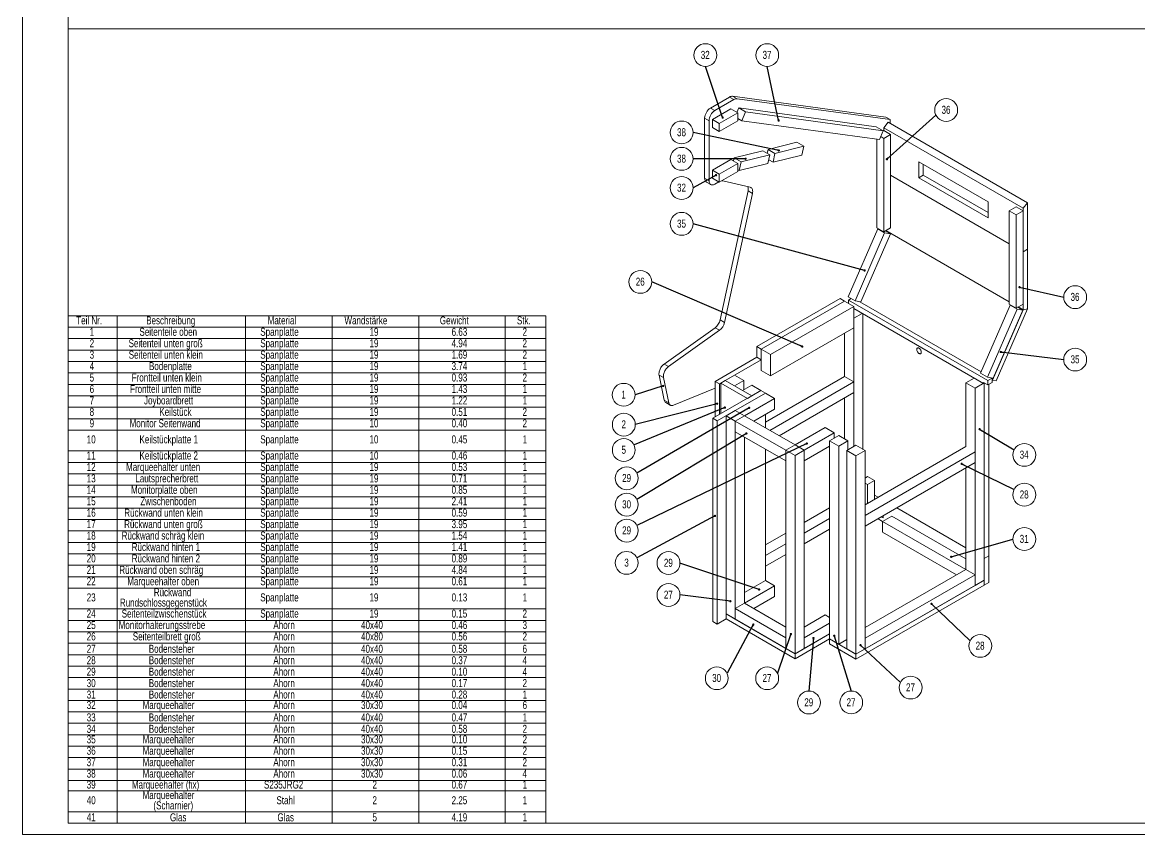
# Model space of a CAD drawing. Header units: millimetres. Extents: x 0 to 8323, y 0 to 5887.
# Drawn here: x 0 to 3419, y 0 to 2487 of the extents above; entities that cross this region are included whole.
import ezdxf

# ---------------------------------------------------------------- set-up
doc = ezdxf.new("R2010")
doc.units = ezdxf.units.MM
doc.header["$LTSCALE"] = 7
doc.layers.add('MC_BEM', color=92, linetype='Continuous', lineweight=15)
doc.layers.add('RAHMEN', color=7, linetype='Continuous')
doc.layers.add('SLD-0', color=7, linetype='Continuous')
doc.styles.add('SLDTEXTSTYLE1', font='TXT', dxfattribs={"width": 0.75})
doc.dimstyles.new('SLDDIMSTYLE0', dxfattribs={"dimtxt": 0, "dimasz": 7.112, "dimexe": 0, "dimexo": 0.0625, "dimgap": 0, "dimtad": 0, "dimtih": 1, "dimtoh": 1, "dimdec": 0, "dimrnd": 1e-09, "dimzin": 0, "dimdsep": 46, "dimtxsty": 'Standard', "dimblk1": 'DOT', "dimblk2": 'DOT', "dimsah": 1, "dimcen": 0.09, "dimadec": 0, "dimazin": 0, "dimtfac": 7.112, "dimtdec": 0, "dimtofl": 0, "dimtmove": 0, "dimatfit": 3, "dimldrblk": 'DOT', "dimfxl": 0, "dimfrac": 2, "dimtolj": 1, "dimtzin": 0, "dimarcsym": 0})

# ---------------------------------------------------------------- blocks, each defined once
blk = doc.blocks.new('SW_TABLEANNOTATION_0')
at = {"layer": 'MC_BEM', "color": 0}
for p, q in [((0, 0), (0, -1553.4)), ((1462, 0), (0, 0)), ((150.1, 0), (150.1, -35)), ((543.3, 0), (543.3, -35)), ((808.1, 0), (808.1, -35)), ((1073, 0), (1073, -35)), ((1337.8, 0), (1337.8, -35)), ((1462, -1553.4), (1462, 0)), ((0, -35), (1462, -35)), ((150.1, -35), (150.1, -1553.4)), ((543.3, -35), (543.3, -1553.4)), ((808.1, -35), (808.1, -1553.4)), ((1073, -35), (1073, -1553.4)), ((1337.8, -35), (1337.8, -1553.4)), ((0, -70), (1462, -70)), ((0, -105), (1462, -105)), ((0, -140), (1462, -140)), ((0, -175), (1462, -175)), ((0, -210), (1462, -210)), ((0, -245), (1462, -245)), ((0, -280), (1462, -280)), ((0, -315), (1462, -315)), ((0, -350), (1462, -350)), ((0, -413.8), (1462, -413.8)), ((0, -448.8), (1462, -448.8)), ((0, -483.8), (1462, -483.8)), ((0, -518.8), (1462, -518.8)), ((0, -553.8), (1462, -553.8)), ((0, -588.8), (1462, -588.8)), ((0, -623.8), (1462, -623.8)), ((0, -658.8), (1462, -658.8)), ((0, -693.8), (1462, -693.8)), ((0, -728.8), (1462, -728.8)), ((0, -763.8), (1462, -763.8)), ((0, -798.8), (1462, -798.8)), ((0, -833.8), (1462, -833.8)), ((0, -897.6), (1462, -897.6)), ((0, -932.6), (1462, -932.6)), ((0, -967.6), (1462, -967.6)), ((0, -1002.6), (1462, -1002.6)), ((0, -1037.6), (1462, -1037.6)), ((0, -1072.6), (1462, -1072.6)), ((0, -1107.6), (1462, -1107.6)), ((0, -1142.6), (1462, -1142.6)), ((0, -1177.6), (1462, -1177.6)), ((0, -1212.6), (1462, -1212.6)), ((0, -1247.6), (1462, -1247.6)), ((0, -1282.6), (1462, -1282.6)), ((0, -1317.6), (1462, -1317.6)), ((0, -1352.6), (1462, -1352.6)), ((0, -1387.6), (1462, -1387.6)), ((0, -1422.6), (1462, -1422.6)), ((0, -1454.7), (1462, -1454.7)), ((0, -1518.4), (1462, -1518.4)), ((0, -1553.4), (1462, -1553.4))]:
    blk.add_line(p, q, dxfattribs=at)
at = {"layer": 'MC_BEM', "color": 0, "char_height": 24.5, "attachment_point": 1, "style": 'SLDTEXTSTYLE1'}
for s, insert in [('Teil Nr.', (24.9, -1.8)), ('Beschreibung', (239, -1.8)), ('Material', (610.8, -1.8)), ('Wandstärke', (845.8, -1.8)), ('Gewicht', (1137.6, -1.8)), ('Stk.', (1373.5, -1.8)), ('1', (66, -36.8)), ('Seitenteile oben', (218.4, -36.8)), ('Spanplatte', (588.1, -36.8)), ('19', (922.4, -36.8)), ('6.63', (1173.7, -36.8)), ('2', (1390.8, -36.8)), ('2', (66, -71.8)), ('Seitenteil unten groß', (185.2, -71.8)), ('Spanplatte', (588.1, -71.8)), ('19', (922.4, -71.8)), ('4.94', (1173.7, -71.8)), ('2', (1390.8, -71.8)), ('3', (66, -106.8)), ('Seitenteil unten klein', (185.6, -106.8)), ('Spanplatte', (588.1, -106.8)), ('19', (922.4, -106.8)), ('1.69', (1173.7, -106.8)), ('2', (1390.8, -106.8)), ('4', (66, -141.8)), ('Bodenplatte', (247.6, -141.8)), ('Spanplatte', (588.1, -141.8)), ('19', (922.4, -141.8)), ('3.74', (1173.7, -141.8)), ('1', (1390.8, -141.8)), ('5', (66, -176.8)), ('Frontteil unten klein', (194.7, -176.8)), ('Spanplatte', (588.1, -176.8)), ('19', (922.4, -176.8)), ('0.93', (1173.7, -176.8)), ('2', (1390.8, -176.8)), ('6', (66, -211.8)), ('Frontteil unten mitte', (189.7, -211.8)), ('Spanplatte', (588.1, -211.8)), ('19', (922.4, -211.8)), ('1.43', (1173.7, -211.8)), ('1', (1390.8, -211.8)), ('7', (66, -246.8)), ('Joyboardbrett', (232.5, -246.8)), ('Spanplatte', (588.1, -246.8)), ('19', (922.4, -246.8)), ('1.22', (1173.7, -246.8)), ('1', (1390.8, -246.8)), ('8', (66, -281.8)), ('Keilstück', (279.4, -281.8)), ('Spanplatte', (588.1, -281.8)), ('19', (922.4, -281.8)), ('0.51', (1173.7, -281.8)), ('2', (1390.8, -281.8)), ('9', (66, -316.8)), ('Monitor Seitenwand', (188.1, -316.8)), ('Spanplatte', (588.1, -316.8)), ('10', (922.4, -316.8)), ('0.40', (1173.7, -316.8)), ('2', (1390.8, -316.8)), ('10', (57, -366.1)), ('Keilstückplatte 1', (218.5, -366.1)), ('Spanplatte', (588.1, -366.1)), ('10', (922.4, -366.1)), ('0.45', (1173.7, -366.1)), ('1', (1390.8, -366.1)), ('11', (57, -415.5)), ('Keilstückplatte 2', (218.5, -415.5)), ('Spanplatte', (588.1, -415.5)), ('10', (922.4, -415.5)), ('0.46', (1173.7, -415.5)), ('1', (1390.8, -415.5)), ('12', (57, -450.5)), ('Marqueehalter unten', (177.4, -450.5)), ('Spanplatte', (588.1, -450.5)), ('19', (922.4, -450.5)), ('0.53', (1173.7, -450.5)), ('1', (1390.8, -450.5)), ('13', (57, -485.5)), ('Lautsprecherbrett', (205.8, -485.5)), ('Spanplatte', (588.1, -485.5)), ('19', (922.4, -485.5)), ('0.71', (1173.7, -485.5)), ('1', (1390.8, -485.5)), ('14', (57, -520.5)), ('Monitorplatte oben', (192.5, -520.5)), ('Spanplatte', (588.1, -520.5)), ('19', (922.4, -520.5)), ('0.85', (1173.7, -520.5)), ('1', (1390.8, -520.5)), ('15', (57, -555.5)), ('Zwischenboden', (221, -555.5)), ('Spanplatte', (588.1, -555.5)), ('19', (922.4, -555.5)), ('2.41', (1173.7, -555.5)), ('1', (1390.8, -555.5)), ('16', (57, -590.5)), ('Rückwand unten klein', (171.9, -590.5)), ('Spanplatte', (588.1, -590.5)), ('19', (922.4, -590.5)), ('0.59', (1173.7, -590.5)), ('1', (1390.8, -590.5)), ('17', (57, -625.5)), ('Rückwand unten groß', (171.5, -625.5)), ('Spanplatte', (588.1, -625.5)), ('19', (922.4, -625.5)), ('3.95', (1173.7, -625.5)), ('1', (1390.8, -625.5)), ('18', (57, -660.5)), ('Rückwand schräg klein', (163.9, -660.5)), ('Spanplatte', (588.1, -660.5)), ('19', (922.4, -660.5)), ('1.54', (1173.7, -660.5)), ('1', (1390.8, -660.5)), ('19', (57, -695.5)), ('Rückwand hinten 1', (194.8, -695.5)), ('Spanplatte', (588.1, -695.5)), ('19', (922.4, -695.5)), ('1.41', (1173.7, -695.5)), ('1', (1390.8, -695.5)), ('20', (57, -730.5)), ('Rückwand hinten 2', (194.8, -730.5)), ('Spanplatte', (588.1, -730.5)), ('19', (922.4, -730.5)), ('0.89', (1173.7, -730.5)), ('1', (1390.8, -730.5)), ('21', (57, -765.5)), ('Rückwand oben schräg', (156.8, -765.5)), ('Spanplatte', (588.1, -765.5)), ('19', (922.4, -765.5)), ('4.84', (1173.7, -765.5)), ('1', (1390.8, -765.5)), ('22', (57, -800.5)), ('Marqueehalter oben', (180.9, -800.5)), ('Spanplatte', (588.1, -800.5)), ('19', (922.4, -800.5)), ('0.61', (1173.7, -800.5)), ('1', (1390.8, -800.5)), ('23', (57, -849.9)), ('Rückwand', (262.2, -834.1)), ('Spanplatte', (588.1, -849.9)), ('19', (922.4, -849.9)), ('0.13', (1173.7, -849.9)), ('1', (1390.8, -849.9)), ('Rundschlossgegenstück', (158.5, -865.8)), ('24', (57, -899.3)), ('Seitenteilzwischenstück', (164.1, -899.3)), ('Spanplatte', (588.1, -899.3)), ('19', (922.4, -899.3)), ('0.15', (1173.7, -899.3)), ('2', (1390.8, -899.3)), ('25', (57, -934.3)), ('Monitorhalterungsstrebe', (154.8, -934.3)), ('Ahorn', (628.1, -934.3)), ('40x40', (896.5, -934.3)), ('0.46', (1173.7, -934.3)), ('3', (1390.8, -934.3)), ('26', (57, -969.3)), ('Seitenteilbrett groß', (198, -969.3)), ('Ahorn', (628.1, -969.3)), ('40x80', (896.5, -969.3)), ('0.56', (1173.7, -969.3)), ('2', (1390.8, -969.3)), ('27', (57, -1007.2)), ('Bodensteher', (246.9, -1007.2)), ('Ahorn', (628.1, -1007.2)), ('40x40', (896.5, -1007.2)), ('0.58', (1173.7, -1007.2)), ('6', (1390.8, -1007.2)), ('28', (57, -1042.2)), ('Bodensteher', (246.9, -1042.2)), ('Ahorn', (628.1, -1042.2)), ('40x40', (896.5, -1042.2)), ('0.37', (1173.7, -1042.2)), ('4', (1390.8, -1042.2)), ('29', (57, -1077.2)), ('Bodensteher', (246.9, -1077.2)), ('Ahorn', (628.1, -1077.2)), ('40x40', (896.5, -1077.2)), ('0.10', (1173.7, -1077.2)), ('4', (1390.8, -1077.2)), ('30', (57, -1112.2)), ('Bodensteher', (246.9, -1112.2)), ('Ahorn', (628.1, -1112.2)), ('40x40', (896.5, -1112.2)), ('0.17', (1173.7, -1112.2)), ('2', (1390.8, -1112.2)), ('31', (57, -1147.2)), ('Bodensteher', (246.9, -1147.2)), ('Ahorn', (628.1, -1147.2)), ('40x40', (896.5, -1147.2)), ('0.28', (1173.7, -1147.2)), ('1', (1390.8, -1147.2)), ('32', (57, -1179.3)), ('Marqueehalter', (227.9, -1179.3)), ('Ahorn', (628.1, -1179.3)), ('30x30', (896.5, -1179.3)), ('0.04', (1173.7, -1179.3)), ('6', (1390.8, -1179.3)), ('33', (57, -1217.2)), ('Bodensteher', (246.9, -1217.2)), ('Ahorn', (628.1, -1217.2)), ('40x40', (896.5, -1217.2)), ('0.47', (1173.7, -1217.2)), ('1', (1390.8, -1217.2)), ('34', (57, -1252.2)), ('Bodensteher', (246.9, -1252.2)), ('Ahorn', (628.1, -1252.2)), ('40x40', (896.5, -1252.2)), ('0.58', (1173.7, -1252.2)), ('2', (1390.8, -1252.2)), ('35', (57, -1284.3)), ('Marqueehalter', (227.9, -1284.3)), ('Ahorn', (628.1, -1284.3)), ('30x30', (896.5, -1284.3)), ('0.10', (1173.7, -1284.3)), ('2', (1390.8, -1284.3)), ('36', (57, -1319.3)), ('Marqueehalter', (227.9, -1319.3)), ('Ahorn', (628.1, -1319.3)), ('30x30', (896.5, -1319.3)), ('0.15', (1173.7, -1319.3)), ('2', (1390.8, -1319.3)), ('37', (57, -1354.3)), ('Marqueehalter', (227.9, -1354.3)), ('Ahorn', (628.1, -1354.3)), ('30x30', (896.5, -1354.3)), ('0.31', (1173.7, -1354.3)), ('2', (1390.8, -1354.3)), ('38', (57, -1389.3)), ('Marqueehalter', (227.9, -1389.3)), ('Ahorn', (628.1, -1389.3)), ('30x30', (896.5, -1389.3)), ('0.06', (1173.7, -1389.3)), ('4', (1390.8, -1389.3)), ('39', (57, -1422.9)), ('Marqueehalter (fix)', (195.1, -1422.9)), ('S235JRG2', (599.4, -1422.9)), ('2', (931.5, -1422.9)), ('0.67', (1173.7, -1422.9)), ('1', (1390.8, -1422.9)), ('Marqueehalter', (227.9, -1455)), ('Stahl', (637.7, -1470.8)), ('40', (57, -1470.8)), ('(Scharnier)', (261.2, -1486.6)), ('2', (931.5, -1470.8)), ('2.25', (1173.7, -1470.8)), ('1', (1390.8, -1470.8)), ('41', (57, -1523)), ('Glas', (311.7, -1523)), ('Glas', (640.7, -1523)), ('5', (931.5, -1523)), ('4.19', (1173.7, -1523)), ('1', (1390.8, -1523))]:
    blk.add_mtext(s, dxfattribs=dict(at, insert=insert))
blk = doc.blocks.new('SW_NOTE_1')
at = {"layer": 'MC_BEM', "color": 0}
blk.add_circle((-35, 0), 35, dxfattribs=at)
at = {"layer": 'MC_BEM', "color": 0, "insert": (-35.5, 13), "char_height": 24.5, "attachment_point": 2, "style": 'SLDTEXTSTYLE1'}
blk.add_mtext('26', dxfattribs=at)
blk = doc.blocks.new('_DOT')
at = {"color": 0, "linetype": 'ByBlock', "lineweight": -2}
blk.add_line((-0.5, 0), (-1, 0), dxfattribs=at)
at = {"color": 0, "linetype": 'ByBlock', "const_width": 0.5}
blk.add_lwpolyline([(-0.25, 0, 1), (0.25, 0, 1)], format="xyb", close=True, dxfattribs=at)
blk = doc.blocks.new('SW_NOTE_2')
at = {"layer": 'MC_BEM', "color": 0}
blk.add_circle((-35, 0), 35, dxfattribs=at)
at = {"layer": 'MC_BEM', "color": 0, "insert": (-35.3, 13), "char_height": 24.5, "attachment_point": 2, "style": 'SLDTEXTSTYLE1'}
blk.add_mtext('1', dxfattribs=at)
blk = doc.blocks.new('SW_NOTE_3')
at = {"layer": 'MC_BEM', "color": 0}
blk.add_circle((-35, 0), 35, dxfattribs=at)
at = {"layer": 'MC_BEM', "color": 0, "insert": (-35.3, 13), "char_height": 24.5, "attachment_point": 2, "style": 'SLDTEXTSTYLE1'}
blk.add_mtext('2', dxfattribs=at)
blk = doc.blocks.new('SW_NOTE_4')
at = {"layer": 'MC_BEM', "color": 0}
blk.add_circle((-31.3, -15.7), 35, dxfattribs=at)
at = {"layer": 'MC_BEM', "color": 0, "insert": (-31.5, -2.7), "char_height": 24.5, "attachment_point": 2, "style": 'SLDTEXTSTYLE1'}
blk.add_mtext('5', dxfattribs=at)
blk = doc.blocks.new('SW_NOTE_5')
at = {"layer": 'MC_BEM', "color": 0}
blk.add_circle((-31.3, -15.7), 35, dxfattribs=at)
at = {"layer": 'MC_BEM', "color": 0, "insert": (-31.5, -2.7), "char_height": 24.5, "attachment_point": 2, "style": 'SLDTEXTSTYLE1'}
blk.add_mtext('3', dxfattribs=at)
blk = doc.blocks.new('SW_NOTE_6')
at = {"layer": 'MC_BEM', "color": 0}
blk.add_circle((35, 0), 35, dxfattribs=at)
at = {"layer": 'MC_BEM', "color": 0, "insert": (34.5, 13), "char_height": 24.5, "attachment_point": 2, "style": 'SLDTEXTSTYLE1'}
blk.add_mtext('31', dxfattribs=at)
blk = doc.blocks.new('SW_NOTE_7')
at = {"layer": 'MC_BEM', "color": 0}
blk.add_circle((31.3, -15.7), 35, dxfattribs=at)
at = {"layer": 'MC_BEM', "color": 0, "insert": (30.8, -2.7), "char_height": 24.5, "attachment_point": 2, "style": 'SLDTEXTSTYLE1'}
blk.add_mtext('28', dxfattribs=at)
blk = doc.blocks.new('SW_NOTE_8')
at = {"layer": 'MC_BEM', "color": 0}
blk.add_circle((31.3, -15.7), 35, dxfattribs=at)
at = {"layer": 'MC_BEM', "color": 0, "insert": (30.8, -2.7), "char_height": 24.5, "attachment_point": 2, "style": 'SLDTEXTSTYLE1'}
blk.add_mtext('34', dxfattribs=at)
blk = doc.blocks.new('SW_NOTE_9')
at = {"layer": 'MC_BEM', "color": 0}
blk.add_circle((-31.3, -15.7), 35, dxfattribs=at)
at = {"layer": 'MC_BEM', "color": 0, "insert": (-31.8, -2.7), "char_height": 24.5, "attachment_point": 2, "style": 'SLDTEXTSTYLE1'}
blk.add_mtext('30', dxfattribs=at)
blk = doc.blocks.new('SW_NOTE_10')
at = {"layer": 'MC_BEM', "color": 0}
blk.add_circle((-35, 0), 35, dxfattribs=at)
at = {"layer": 'MC_BEM', "color": 0, "insert": (-35.5, 13), "char_height": 24.5, "attachment_point": 2, "style": 'SLDTEXTSTYLE1'}
blk.add_mtext('27', dxfattribs=at)
blk = doc.blocks.new('SW_NOTE_11')
at = {"layer": 'MC_BEM', "color": 0}
blk.add_circle((-31.3, -15.7), 35, dxfattribs=at)
at = {"layer": 'MC_BEM', "color": 0, "insert": (-31.8, -2.7), "char_height": 24.5, "attachment_point": 2, "style": 'SLDTEXTSTYLE1'}
blk.add_mtext('27', dxfattribs=at)
blk = doc.blocks.new('SW_NOTE_12')
at = {"layer": 'MC_BEM', "color": 0}
blk.add_circle((0, -35), 35, dxfattribs=at)
at = {"layer": 'MC_BEM', "color": 0, "insert": (-0.5, -22.1), "char_height": 24.5, "attachment_point": 2, "style": 'SLDTEXTSTYLE1'}
blk.add_mtext('27', dxfattribs=at)
blk = doc.blocks.new('SW_NOTE_13')
at = {"layer": 'MC_BEM', "color": 0}
blk.add_circle((31.3, -15.7), 35, dxfattribs=at)
at = {"layer": 'MC_BEM', "color": 0, "insert": (30.8, -2.7), "char_height": 24.5, "attachment_point": 2, "style": 'SLDTEXTSTYLE1'}
blk.add_mtext('27', dxfattribs=at)
blk = doc.blocks.new('SW_NOTE_14')
at = {"layer": 'MC_BEM', "color": 0}
blk.add_circle((0, -35), 35, dxfattribs=at)
at = {"layer": 'MC_BEM', "color": 0, "insert": (-0.5, -22.1), "char_height": 24.5, "attachment_point": 2, "style": 'SLDTEXTSTYLE1'}
blk.add_mtext('29', dxfattribs=at)
blk = doc.blocks.new('SW_NOTE_15')
at = {"layer": 'MC_BEM', "color": 0}
blk.add_circle((-35, 0), 35, dxfattribs=at)
at = {"layer": 'MC_BEM', "color": 0, "insert": (-35.5, 13), "char_height": 24.5, "attachment_point": 2, "style": 'SLDTEXTSTYLE1'}
blk.add_mtext('29', dxfattribs=at)
blk = doc.blocks.new('SW_NOTE_16')
at = {"layer": 'MC_BEM', "color": 0}
blk.add_circle((-31.3, -15.7), 35, dxfattribs=at)
at = {"layer": 'MC_BEM', "color": 0, "insert": (-31.8, -2.7), "char_height": 24.5, "attachment_point": 2, "style": 'SLDTEXTSTYLE1'}
blk.add_mtext('29', dxfattribs=at)
blk = doc.blocks.new('SW_NOTE_17')
at = {"layer": 'MC_BEM', "color": 0}
blk.add_circle((-31.3, -15.7), 35, dxfattribs=at)
at = {"layer": 'MC_BEM', "color": 0, "insert": (-31.8, -2.7), "char_height": 24.5, "attachment_point": 2, "style": 'SLDTEXTSTYLE1'}
blk.add_mtext('30', dxfattribs=at)
blk = doc.blocks.new('SW_NOTE_18')
at = {"layer": 'MC_BEM', "color": 0}
blk.add_circle((-31.3, -15.7), 35, dxfattribs=at)
at = {"layer": 'MC_BEM', "color": 0, "insert": (-31.8, -2.7), "char_height": 24.5, "attachment_point": 2, "style": 'SLDTEXTSTYLE1'}
blk.add_mtext('29', dxfattribs=at)
blk = doc.blocks.new('SW_NOTE_19')
at = {"layer": 'MC_BEM', "color": 0}
blk.add_circle((31.3, -15.7), 35, dxfattribs=at)
at = {"layer": 'MC_BEM', "color": 0, "insert": (30.8, -2.7), "char_height": 24.5, "attachment_point": 2, "style": 'SLDTEXTSTYLE1'}
blk.add_mtext('28', dxfattribs=at)
blk = doc.blocks.new('SW_NOTE_20')
at = {"layer": 'MC_BEM', "color": 0}
blk.add_circle((35, 0), 35, dxfattribs=at)
at = {"layer": 'MC_BEM', "color": 0, "insert": (34.5, 13), "char_height": 24.5, "attachment_point": 2, "style": 'SLDTEXTSTYLE1'}
blk.add_mtext('35', dxfattribs=at)
blk = doc.blocks.new('SW_NOTE_21')
at = {"layer": 'MC_BEM', "color": 0}
blk.add_circle((35, 0), 35, dxfattribs=at)
at = {"layer": 'MC_BEM', "color": 0, "insert": (34.5, 13), "char_height": 24.5, "attachment_point": 2, "style": 'SLDTEXTSTYLE1'}
blk.add_mtext('36', dxfattribs=at)
blk = doc.blocks.new('SW_NOTE_22')
at = {"layer": 'MC_BEM', "color": 0}
blk.add_circle((0, 35), 35, dxfattribs=at)
at = {"layer": 'MC_BEM', "color": 0, "insert": (-0.5, 48), "char_height": 24.5, "attachment_point": 2, "style": 'SLDTEXTSTYLE1'}
blk.add_mtext('37', dxfattribs=at)
blk = doc.blocks.new('SW_NOTE_23')
at = {"layer": 'MC_BEM', "color": 0}
blk.add_circle((0, 35), 35, dxfattribs=at)
at = {"layer": 'MC_BEM', "color": 0, "insert": (-0.5, 48), "char_height": 24.5, "attachment_point": 2, "style": 'SLDTEXTSTYLE1'}
blk.add_mtext('32', dxfattribs=at)
blk = doc.blocks.new('SW_NOTE_24')
at = {"layer": 'MC_BEM', "color": 0}
blk.add_circle((-35, 0), 35, dxfattribs=at)
at = {"layer": 'MC_BEM', "color": 0, "insert": (-35.5, 13), "char_height": 24.5, "attachment_point": 2, "style": 'SLDTEXTSTYLE1'}
blk.add_mtext('38', dxfattribs=at)
blk = doc.blocks.new('SW_NOTE_25')
at = {"layer": 'MC_BEM', "color": 0}
blk.add_circle((-35, 0), 35, dxfattribs=at)
at = {"layer": 'MC_BEM', "color": 0, "insert": (-35.5, 13), "char_height": 24.5, "attachment_point": 2, "style": 'SLDTEXTSTYLE1'}
blk.add_mtext('38', dxfattribs=at)
blk = doc.blocks.new('SW_NOTE_26')
at = {"layer": 'MC_BEM', "color": 0}
blk.add_circle((-35, 0), 35, dxfattribs=at)
at = {"layer": 'MC_BEM', "color": 0, "insert": (-35.5, 13), "char_height": 24.5, "attachment_point": 2, "style": 'SLDTEXTSTYLE1'}
blk.add_mtext('32', dxfattribs=at)
blk = doc.blocks.new('SW_NOTE_27')
at = {"layer": 'MC_BEM', "color": 0}
blk.add_circle((31.3, 15.7), 35, dxfattribs=at)
at = {"layer": 'MC_BEM', "color": 0, "insert": (30.8, 28.7), "char_height": 24.5, "attachment_point": 2, "style": 'SLDTEXTSTYLE1'}
blk.add_mtext('36', dxfattribs=at)
blk = doc.blocks.new('SW_NOTE_28')
at = {"layer": 'MC_BEM', "color": 0}
blk.add_circle((-35, 0), 35, dxfattribs=at)
at = {"layer": 'MC_BEM', "color": 0, "insert": (-35.5, 13), "char_height": 24.5, "attachment_point": 2, "style": 'SLDTEXTSTYLE1'}
blk.add_mtext('35', dxfattribs=at)

msp = doc.modelspace()

# ---------------------------------------------------------------- linework, layer by layer
at = {"color": 7, "linetype": 'Continuous', "lineweight": 15}
for p, q in [((2105.995, 2224.474), (2164.207, 2258.079)), ((2164.207, 2258.079), (2177.642, 2250.323)), ((2173.645, 2260.433), (2187.08, 2252.677)), ((2173.645, 2260.433), (2642.785, 2196.692)), ((2105.995, 2224.474), (2119.431, 2216.718)), ((2119.431, 2216.718), (2177.642, 2250.323)), ((2192.229, 2224.602), (2186.685, 2211.035)), ((2187.08, 2252.677), (2656.22, 2188.936)), ((2213.442, 2212.356), (2192.229, 2224.602)), ((2192.229, 2224.602), (2613.366, 2167.383)), ((2088.035, 2193.366), (2101.47, 2185.61)), ((2088.035, 2009.44), (2088.035, 2193.366)), ((2111.741, 2188.987), (2168.309, 2221.643)), ((2132.954, 2176.741), (2111.741, 2188.987)), ((2111.741, 2188.987), (2111.741, 2164.491)), ((2132.954, 2176.741), (2189.522, 2209.397)), ((2189.522, 2209.397), (2168.309, 2221.643)), ((2189.522, 2184.901), (2189.522, 2209.397)), ((2189.522, 2192.453), (2202.296, 2185.079)), ((2202.296, 2185.079), (2213.442, 2212.356)), ((2213.442, 2212.356), (2634.579, 2155.137)), ((2642.785, 2196.692), (2656.22, 2188.936)), ((2656.22, 2188.936), (2656.22, 2176.822)), ((2101.47, 2001.684), (2101.47, 2185.61)), ((2111.741, 2164.491), (2132.954, 2152.245)), ((2132.954, 2152.245), (2189.522, 2184.901)), ((2132.954, 2152.245), (2132.954, 2176.741)), ((2202.296, 2185.079), (2623.432, 2127.86)), ((2634.579, 2155.137), (2613.366, 2167.383)), ((2623.432, 2127.86), (2634.579, 2155.137)), ((2634.449, 2155.212), (2636.05, 2156.136)), ((2636.05, 2164.301), (2649.485, 2180.71)), ((3062.612, 1918.052), (2636.05, 2164.301)), ((2636.05, 2164.301), (2636.05, 2156.136)), ((2636.05, 2156.136), (2657.263, 2143.89)), ((3076.047, 1934.461), (2649.485, 2180.71)), ((2614.837, 1858.1), (2614.837, 2129.028)), ((2636.05, 2131.644), (2627.092, 2136.815)), ((2657.263, 2143.89), (2636.05, 2131.644)), ((2636.05, 1845.854), (2636.05, 2131.644)), ((2657.263, 1858.1), (2657.263, 2143.89)), ((2178.1, 2072.027), (2266.487, 2093.89)), ((2287.7, 2081.644), (2266.487, 2093.89)), ((2282.071, 2097.745), (2279.598, 2086.321)), ((2282.071, 2097.745), (2370.458, 2119.608)), ((2303.284, 2085.498), (2282.071, 2097.745)), ((2303.284, 2085.498), (2391.671, 2107.361)), ((2391.671, 2107.361), (2370.458, 2119.608)), ((2385.843, 2080.443), (2391.671, 2107.361)), ((2111.741, 2034.661), (2168.309, 2067.317)), ((2132.954, 2022.415), (2189.522, 2055.071)), ((2189.522, 2055.071), (2168.309, 2067.317)), ((2178.1, 2072.027), (2176.106, 2062.816)), ((2199.313, 2059.781), (2178.1, 2072.027)), ((2189.522, 2030.575), (2189.522, 2055.071)), ((2193.485, 2032.863), (2199.313, 2059.781)), ((2193.485, 2032.863), (2281.872, 2054.726)), ((2199.313, 2059.781), (2287.7, 2081.644)), ((2281.872, 2054.726), (2287.7, 2081.644)), ((2284.346, 2066.149), (2297.456, 2058.58)), ((2297.456, 2058.58), (2303.284, 2085.498)), ((2297.456, 2058.58), (2385.843, 2080.443)), ((2955.397, 1937.71), (2743.265, 2060.171)), ((2743.265, 2060.171), (2743.265, 2011.179)), ((2756.7, 2052.415), (2756.7, 2018.934)), ((2132.954, 2022.415), (2111.741, 2034.661)), ((2111.741, 2034.661), (2111.741, 2010.165)), ((2132.954, 1997.919), (2189.522, 2030.575)), ((2132.954, 1997.919), (2132.954, 2022.415)), ((2189.522, 2035.15), (2193.485, 2032.863)), ((2657.263, 2018.59), (3020.186, 1809.079)), ((2756.7, 2018.934), (2743.265, 2011.179)), ((2756.7, 2018.934), (2955.397, 1904.229)), ((2088.035, 2009.44), (2101.47, 2001.684)), ((2093.297, 1997.81), (2106.732, 1990.055)), ((2111.741, 2010.165), (2132.954, 1997.919)), ((2131.914, 1998.519), (2119.431, 1991.312)), ((2227.37, 1981.742), (2143.67, 2001.52)), ((2743.265, 2011.179), (2955.397, 1888.717)), ((2135.277, 1575.562), (2220.86, 1970.843)), ((2148.712, 1567.806), (2234.295, 1963.087)), ((2220.86, 1970.843), (2234.295, 1963.087)), ((2955.397, 1888.717), (2955.397, 1937.71)), ((3041.399, 1922.133), (3020.186, 1909.887)), ((3062.612, 1909.887), (3041.399, 1922.133)), ((3076.047, 1934.461), (3062.612, 1918.052)), ((3062.612, 1784.587), (3062.612, 1918.052)), ((3076.047, 1792.343), (3076.047, 1934.461)), ((3020.186, 1909.887), (3020.186, 1624.097)), ((3020.186, 1909.887), (3041.399, 1897.641)), ((3041.399, 1897.641), (3062.612, 1909.887)), ((3041.399, 1897.641), (3041.399, 1611.851)), ((3062.612, 1909.887), (3062.612, 1624.097)), ((2527.125, 1646.697), (2617.647, 1854.978)), ((2636.05, 1845.854), (2614.837, 1858.1)), ((2638.86, 1842.732), (2617.647, 1854.978)), ((2617.647, 1854.978), (2621.584, 1854.205)), ((2657.263, 1858.1), (2636.05, 1845.854)), ((2640.565, 1848.461), (2656.484, 1839.272)), ((3020.186, 1631.554), (2642.508, 1849.583)), ((2548.338, 1634.45), (2638.86, 1842.732)), ((2565.962, 1630.99), (2656.484, 1839.272)), ((2656.484, 1839.272), (2638.86, 1842.732)), ((3062.612, 1784.587), (3076.047, 1792.343)), ((3062.612, 1607.062), (3062.612, 1784.587)), ((3076.047, 1610.101), (3076.047, 1792.343)), ((2548.338, 1634.45), (2527.125, 1646.697)), ((2247.919, 1494.092), (2502.477, 1641.045)), ((2261.354, 1486.336), (2515.912, 1633.29)), ((2289.638, 1470.008), (2544.197, 1616.961)), ((2502.477, 1641.045), (2515.912, 1633.29)), ((2515.912, 1633.29), (2544.197, 1616.961)), ((2527.933, 1636.144), (2536.669, 1641.187)), ((2954.495, 1389.895), (2527.933, 1636.144)), ((2527.933, 1636.144), (2527.933, 1626.35)), ((2544.197, 1616.961), (2544.197, 1551.638)), ((2544.197, 1610.424), (2941.06, 1381.32)), ((2565.962, 1630.99), (2548.338, 1634.45)), ((2934.359, 1417.031), (2562.581, 1631.654)), ((2932.474, 1412.694), (3022.996, 1620.975)), ((2953.687, 1400.447), (3044.209, 1608.729)), ((2969.042, 1391.767), (3062.612, 1607.062)), ((2980.204, 1389.575), (3076.047, 1610.101)), ((3020.186, 1624.097), (3041.399, 1611.851)), ((3044.209, 1608.729), (3022.996, 1620.975)), ((3022.996, 1620.975), (3026.933, 1620.202)), ((3041.399, 1611.851), (3062.612, 1624.097)), ((3061.833, 1605.269), (3044.209, 1608.729)), ((3045.914, 1614.458), (3061.833, 1605.269)), ((3062.612, 1607.062), (3047.857, 1615.58)), ((3076.047, 1610.101), (3062.612, 1607.062)), ((2135.277, 1575.562), (2148.712, 1567.806)), ((2569.652, 1595.729), (2544.197, 1581.034)), ((2544.197, 1188.138), (2544.197, 1581.034)), ((2572.481, 1179.586), (2572.481, 1594.096)), ((2971.311, 1396.987), (3061.833, 1605.269)), ((1964.048, 1440.75), (2120.092, 1551.894)), ((1977.483, 1432.994), (2133.527, 1544.138)), ((2120.092, 1551.894), (2133.527, 1544.138)), ((2544.197, 1551.638), (2289.638, 1404.685)), ((2515.912, 1402.209), (2515.912, 1535.31)), ((2247.919, 1494.092), (2261.354, 1486.336)), ((2247.919, 1461.43), (2247.919, 1494.092)), ((2261.354, 1421.013), (2261.354, 1486.336)), ((2261.354, 1486.336), (2289.638, 1470.008)), ((2261.354, 1453.675), (2261.354, 1486.336)), ((1964.048, 1440.75), (1977.483, 1432.994)), ((2247.919, 1461.43), (2119.88, 1387.515)), ((2261.354, 1453.675), (2133.315, 1379.759)), ((2247.919, 1461.43), (2261.354, 1453.675)), ((2289.638, 1404.685), (2289.638, 1470.008)), ((1948.576, 1406.851), (1962.011, 1399.095)), ((1964.623, 1330.079), (1948.576, 1406.851)), ((2179.524, 1406.435), (2151.24, 1390.107)), ((2207.808, 1390.107), (2179.524, 1406.435)), ((2261.354, 1421.013), (2289.638, 1404.685)), ((2273.852, 1262.47), (2515.912, 1402.209)), ((2544.197, 1385.88), (2515.912, 1402.209)), ((2953.687, 1400.447), (2932.474, 1412.694)), ((1978.058, 1322.323), (1962.011, 1399.095)), ((2133.315, 1379.759), (2119.88, 1387.515)), ((2119.88, 1387.515), (2119.88, 1278.606)), ((2133.315, 1379.759), (2133.315, 1286.362)), ((2137.805, 1382.351), (2151.24, 1390.107)), ((2218.698, 1335.653), (2137.805, 1382.351)), ((2137.805, 1382.351), (2137.805, 1288.954)), ((2151.24, 1390.107), (2179.524, 1373.779)), ((2232.133, 1343.408), (2151.24, 1390.107)), ((2179.524, 1373.779), (2207.808, 1390.107)), ((2232.133, 1376.065), (2203.848, 1359.737)), ((2207.808, 1390.107), (2207.808, 1362.023)), ((2260.417, 1359.737), (2232.133, 1376.065)), ((2287.616, 1237.759), (2544.197, 1385.88)), ((2544.197, 1353.219), (2544.197, 1385.88)), ((2887.32, 1382.953), (2912.776, 1397.648)), ((2915.604, 1366.624), (2887.32, 1382.953)), ((2887.32, 1187.799), (2887.32, 1382.953)), ((2943.889, 1382.953), (2915.604, 1366.624)), ((2941.06, 1384.586), (2954.495, 1376.83)), ((2941.06, 1381.32), (2941.06, 1384.586)), ((2941.06, 1381.32), (2943.889, 1382.953)), ((2943.889, 779.529), (2943.889, 1382.953)), ((2943.889, 1382.136), (2944.596, 1382.545)), ((2943.889, 845.669), (2943.889, 1382.136)), ((2971.311, 1396.987), (2953.687, 1400.447)), ((2954.495, 1389.895), (2967.93, 1397.651)), ((2954.495, 1376.83), (2954.495, 1389.895)), ((2954.495, 1376.83), (2967.93, 1384.586)), ((2957.324, 853.425), (2957.324, 1378.463)), ((2967.93, 1384.586), (2967.93, 1397.651)), ((2967.93, 1392.408), (2969.042, 1391.767)), ((2969.042, 1391.767), (2980.204, 1389.575)), ((2119.88, 1366.775), (1993.036, 1314.812)), ((2113.18, 1274.738), (2260.417, 1359.737)), ((2126.615, 1266.982), (2273.852, 1351.981)), ((2181.804, 1298.843), (2273.856, 1351.983)), ((2203.848, 1359.737), (2232.133, 1343.408)), ((2210.089, 1282.515), (2302.14, 1335.655)), ((2218.698, 1335.653), (2232.133, 1343.408)), ((2232.133, 1343.408), (2260.417, 1359.737)), ((2260.417, 1359.737), (2273.852, 1351.981)), ((2302.14, 1335.655), (2273.856, 1351.983)), ((2302.14, 1302.993), (2302.14, 1335.655)), ((2315.904, 1221.428), (2544.197, 1353.219)), ((2515.912, 1212.242), (2515.912, 1336.891)), ((2915.604, 763.201), (2915.604, 1366.624)), ((1964.623, 1330.079), (1978.058, 1322.323)), ((1969.482, 1322.584), (1982.917, 1314.829)), ((2238.378, 1266.184), (2302.14, 1302.993)), ((2113.18, 1274.738), (2126.615, 1266.982)), ((2113.18, 652.534), (2113.18, 1274.738)), ((2126.615, 644.778), (2126.615, 1266.982)), ((2181.804, 1298.843), (2153.52, 1282.515)), ((2153.52, 1282.515), (2153.52, 675.825)), ((2153.52, 1282.515), (2181.804, 1266.186)), ((2210.089, 1282.515), (2181.804, 1298.843)), ((2210.089, 1282.515), (2181.804, 1266.186)), ((2336.272, 1177.014), (2181.804, 1266.186)), ((2181.804, 1266.186), (2181.804, 1233.525)), ((2181.804, 1266.186), (2181.804, 659.497)), ((2364.556, 1193.342), (2210.089, 1282.515)), ((2273.852, 1286.663), (2273.852, 1245.705)), ((2336.272, 1144.353), (2181.804, 1233.525)), ((2364.556, 1193.342), (2456.607, 1246.482)), ((2484.892, 1230.154), (2456.607, 1246.482)), ((2210.089, 1217.197), (2210.089, 708.486)), ((2392.84, 1177.014), (2484.892, 1230.154)), ((2498.323, 1222.396), (2470.039, 1206.068)), ((2470.039, 1206.068), (2498.323, 1189.74)), ((2470.039, 1206.068), (2470.039, 599.378)), ((2484.892, 1214.642), (2484.892, 1230.154)), ((2526.607, 1206.068), (2498.323, 1222.396)), ((2498.323, 1189.74), (2526.607, 1206.068)), ((2526.607, 1206.068), (2526.607, 1177.984)), ((2273.852, 1180.387), (2273.852, 777.952)), ((2364.556, 1193.342), (2336.272, 1177.014)), ((2336.272, 1177.014), (2336.272, 1144.353)), ((2336.272, 1177.014), (2364.556, 1160.686)), ((2336.272, 1177.014), (2336.272, 570.324)), ((2392.84, 1177.014), (2364.556, 1193.342)), ((2364.556, 1160.686), (2392.84, 1177.014)), ((2392.84, 1144.353), (2470.039, 1188.918)), ((2392.84, 1144.353), (2392.84, 1177.014)), ((2392.84, 1177.014), (2392.84, 570.324)), ((2498.323, 1189.74), (2498.323, 583.05)), ((2550.932, 1192.026), (2522.648, 1175.698)), ((2522.648, 1175.698), (2550.932, 1159.37)), ((2522.648, 1175.698), (2522.648, 569.008)), ((2579.216, 1175.698), (2550.932, 1192.026)), ((2550.932, 1159.37), (2579.216, 1175.698)), ((2579.216, 1009.935), (2887.32, 1187.799)), ((2579.216, 1175.698), (2579.216, 569.008)), ((2579.216, 977.278), (2915.608, 1171.473)), ((2915.608, 1138.812), (2915.608, 1171.473)), ((2364.556, 1160.686), (2364.556, 553.996)), ((2550.932, 1159.37), (2550.932, 552.68)), ((2579.216, 944.617), (2915.608, 1138.812)), ((2579.216, 1091.731), (2586.623, 1096.007)), ((2586.623, 1096.007), (2607.836, 1083.761)), ((2887.32, 812.191), (2887.32, 1122.481)), ((2586.623, 1071.515), (2579.216, 1075.791)), ((2607.836, 1083.761), (2586.623, 1071.515)), ((2586.623, 1014.211), (2586.623, 1071.515)), ((2607.836, 1026.457), (2607.836, 1083.761)), ((2607.836, 1039.668), (2619.279, 1033.062)), ((2392.84, 955.552), (2470.039, 1000.118)), ((2579.678, 1010.201), (2579.216, 1010.468)), ((2675.852, 1000.403), (2887.32, 878.325)), ((2392.84, 922.896), (2470.039, 967.461)), ((2579.216, 944.617), (2579.216, 977.278)), ((2632.762, 959.139), (2618.567, 967.333)), ((2633.999, 969.856), (2628.468, 973.049)), ((2661.046, 975.472), (2632.762, 959.144)), ((2887.32, 812.191), (2632.762, 959.144)), ((2632.762, 959.144), (2632.762, 926.482)), ((2633.999, 976.242), (2633.999, 969.856)), ((2887.32, 844.847), (2661.046, 975.472)), ((2392.84, 890.234), (2470.039, 934.8)), ((2859.031, 795.86), (2632.762, 926.482)), ((2273.852, 886.861), (2336.272, 922.896)), ((2273.852, 854.205), (2336.272, 890.239)), ((2273.852, 821.543), (2336.272, 857.578)), ((2943.889, 845.669), (2957.324, 853.425)), ((2943.889, 764.015), (2943.889, 845.669)), ((2957.324, 771.771), (2957.324, 853.425)), ((2579.213, 601.668), (2915.604, 795.862)), ((2579.216, 634.326), (2887.32, 812.191)), ((2915.604, 795.862), (2887.32, 812.191)), ((2915.604, 763.201), (2915.604, 795.862)), ((2210.089, 741.143), (2273.856, 777.955)), ((2210.089, 708.486), (2302.14, 761.626)), ((2302.14, 761.626), (2273.856, 777.955)), ((2302.14, 728.965), (2302.14, 761.626)), ((2550.932, 552.68), (2943.889, 779.529)), ((2550.932, 537.165), (2943.889, 764.015)), ((2579.213, 569.006), (2915.604, 763.201)), ((2943.889, 779.529), (2915.604, 763.201)), ((2943.889, 779.529), (2943.889, 764.015)), ((2943.889, 764.015), (2957.324, 771.771)), ((2238.378, 692.156), (2302.14, 728.965)), ((2210.089, 708.486), (2181.804, 692.158)), ((2336.272, 602.986), (2181.804, 692.158)), ((2181.804, 692.158), (2181.804, 659.497)), ((2336.272, 635.642), (2210.089, 708.486)), ((2113.18, 652.534), (2126.615, 644.778)), ((2153.52, 660.31), (2126.615, 644.778)), ((2153.52, 675.825), (2181.804, 659.497)), ((2153.52, 675.825), (2364.556, 553.996)), ((2153.52, 675.825), (2153.52, 660.31)), ((2153.52, 660.31), (2364.556, 538.482)), ((2336.272, 570.324), (2181.804, 659.497)), ((2392.84, 635.642), (2456.607, 672.454)), ((2470.039, 664.7), (2456.607, 672.454)), ((2392.84, 602.986), (2470.039, 647.552)), ((2336.272, 602.986), (2336.272, 570.324)), ((2364.556, 553.996), (2470.039, 614.89)), ((2364.556, 538.482), (2470.039, 599.376)), ((2392.84, 570.324), (2470.039, 614.89)), ((2392.84, 570.324), (2392.84, 602.986)), ((2470.039, 599.378), (2498.323, 583.05)), ((2470.039, 599.378), (2550.932, 552.68)), ((2470.039, 599.378), (2470.039, 583.864)), ((2470.039, 583.864), (2550.932, 537.165)), ((2498.323, 583.05), (2522.648, 597.092)), ((2579.213, 569.006), (2579.213, 601.668)), ((2336.272, 570.324), (2364.556, 553.996)), ((2364.556, 553.996), (2392.84, 570.324)), ((2364.556, 553.996), (2364.556, 538.482)), ((2522.648, 569.008), (2550.932, 552.68)), ((2550.932, 552.68), (2579.216, 569.008)), ((2550.932, 552.68), (2550.932, 537.165))]:
    msp.add_line(p, q, dxfattribs=at)
at = {"color": 7, "linetype": 'Continuous', "lineweight": 15, "flags": 128}
for points in [[(2093.297, 1997.81), (2092.552, 1998.294), (2091.214, 1999.493), (2090.092, 2000.989), (2089.202, 2002.759), (2088.557, 2004.778), (2088.166, 2007.015), (2088.035, 2009.44)], [(2119.431, 1991.312), (2117.266, 1990.214), (2115.132, 1989.433), (2113.062, 1988.983), (2111.084, 1988.869), (2109.228, 1989.094), (2107.52, 1989.653), (2105.987, 1990.538), (2104.649, 1991.737), (2103.527, 1993.233), (2102.637, 1995.003), (2101.992, 1997.022), (2101.601, 1999.26), (2101.47, 2001.684)], [(2234.295, 1963.087), (2234.771, 1965.863), (2234.977, 1968.531), (2234.909, 1971.051), (2234.569, 1973.385), (2233.962, 1975.497), (2233.096, 1977.354), (2231.985, 1978.929), (2230.646, 1980.197), (2229.1, 1981.14), (2227.37, 1981.742)], [(2736.972, 1485.256), (2737.099, 1483.637), (2737.478, 1481.929), (2738.094, 1480.193), (2738.925, 1478.493), (2739.941, 1476.89), (2741.105, 1475.442), (2742.376, 1474.201), (2743.706, 1473.212), (2745.049, 1472.511), (2746.355, 1472.123), (2747.578, 1472.061), (2748.673, 1472.33), (2749.601, 1472.918), (2750.328, 1473.804), (2750.827, 1474.957), (2751.082, 1476.334), (2751.082, 1477.887), (2750.827, 1479.558), (2750.328, 1481.287), (2749.601, 1483.013), (2748.673, 1484.672), (2747.578, 1486.204), (2746.355, 1487.555), (2745.049, 1488.675), (2743.706, 1489.524), (2742.376, 1490.072), (2741.105, 1490.297), (2739.941, 1490.193), (2738.925, 1489.763), (2738.094, 1489.023), (2737.478, 1487.998), (2737.099, 1486.728), (2736.972, 1485.256)], [(1948.576, 1406.851), (1948.251, 1409.102), (1948.179, 1411.527), (1948.361, 1414.091), (1948.795, 1416.757), (1949.475, 1419.489), (1950.39, 1422.247), (1951.528, 1424.992), (1952.873, 1427.686), (1954.405, 1430.291), (1956.103, 1432.768), (1957.944, 1435.085), (1959.9, 1437.206), (1961.945, 1439.104), (1964.048, 1440.75)], [(1962.011, 1399.095), (1961.686, 1401.347), (1961.614, 1403.771), (1961.796, 1406.335), (1962.23, 1409.002), (1962.91, 1411.733), (1963.825, 1414.491), (1964.963, 1417.237), (1966.308, 1419.93), (1967.84, 1422.535), (1969.538, 1425.013), (1971.379, 1427.329), (1973.335, 1429.451), (1975.38, 1431.348), (1977.483, 1432.994)], [(1993.036, 1314.812), (1990.901, 1314.092), (1988.836, 1313.707), (1986.871, 1313.662), (1985.035, 1313.959), (1983.355, 1314.593), (1981.855, 1315.554), (1980.558, 1316.828), (1979.483, 1318.398), (1978.645, 1320.238), (1978.058, 1322.323)]]:
    msp.add_lwpolyline(points, dxfattribs=at)
at = {"color": 7, "linetype": 'Continuous', "lineweight": 15}
for centre, radius, start, end in [((2172.414, 2245.273), 15.21, 85.358795, 122.654371), ((2126.92, 2191.654), 38.923, 122.52009, 177.47991), ((2185.849, 2237.518), 15.21, 85.358795, 122.654371), ((2140.355, 2183.898), 38.923, 122.52009, 177.47991), ((2141.284, 1990.731), 11.05, 77.531029, 100.095358), ((2199.737, 1976.476), 21.861, 345.068133, 18.381156), ((2095.537, 1584.353), 40.7, 307.107978, 347.526209), ((2108.972, 1576.597), 40.7, 307.107978, 347.526209), ((1975.391, 1331.738), 10.895, 188.757184, 237.154184)]:
    msp.add_arc(centre, radius, start, end, dxfattribs=at)
at = {"layer": 'MC_BEM', "lineweight": 0}
msp.add_line((140, 2466.695), (8288.008, 2466.695), dxfattribs=at)
at = {"layer": 'RAHMEN', "lineweight": 0}
for p, q in [((0, 5887), (0, 0)), ((0, 0), (8323, 0))]:
    msp.add_line(p, q, dxfattribs=at)
at = {"layer": 'SLD-0', "lineweight": 15}
for p, q in [((140, 5852), (140, 35)), ((140, 35), (8288, 35))]:
    msp.add_line(p, q, dxfattribs=at)

# ---------------------------------------------------------------- block references
at = {"layer": 'MC_BEM'}
for name, p in [('SW_NOTE_23', (2090.357, 2351.434)), ('SW_NOTE_22', (2279.485, 2351.434)), ('SW_NOTE_27', (2795.863, 2202.589)), ('SW_NOTE_24', (2052.697, 2149.634)), ('SW_NOTE_25', (2052.697, 2068.824)), ('SW_NOTE_26', (2052.697, 1979.877)), ('SW_NOTE_28', (2052.697, 1869.838)), ('SW_NOTE_1', (1926.382, 1692.172)), ('SW_NOTE_21', (3187.02, 1645.521)), ('SW_TABLEANNOTATION_0', (140, 1588.439)), ('SW_NOTE_20', (3187.02, 1454.444)), ('SW_NOTE_2', (1875.375, 1346.583)), ('SW_NOTE_3', (1875.604, 1255.343)), ('SW_NOTE_4', (1871.885, 1193.217)), ('SW_NOTE_8', (3035.081, 1178.316)), ('SW_NOTE_16', (1880.94, 1106.791)), ('SW_NOTE_7', (3035.081, 1056.357)), ('SW_NOTE_17', (1880.94, 1026.211)), ('SW_NOTE_18', (1880.94, 946.548)), ('SW_NOTE_6', (3031.362, 904.825)), ('SW_NOTE_5', (1880.481, 847.743)), ('SW_NOTE_15', (2012.464, 831.581)), ('SW_NOTE_10', (2012.464, 733.922)), ('SW_NOTE_19', (2900.17, 593.623)), ('SW_NOTE_9', (2156.494, 494.589)), ('SW_NOTE_11', (2310.662, 494.589)), ('SW_NOTE_13', (2687.2, 466.047)), ('SW_NOTE_14', (2407.175, 439.621)), ('SW_NOTE_12', (2536.585, 439.735))]:
    msp.add_blockref(name, p, dxfattribs=at)

# ---------------------------------------------------------------- leaders
for points in [[(2143.143, 2195.132), (2090.357, 2351.434)], [(2314.517, 2186.312), (2279.485, 2351.434)], [(2645.78, 2067.86), (2795.863, 2202.589)], [(2315.02, 2094.496), (2052.697, 2149.634)], [(2213.523, 2069.346), (2052.697, 2068.824)], [(2122.805, 2019.047), (2052.697, 1979.877)], [(2577.575, 1727.255), (2052.697, 1869.838)], [(2386.583, 1494.268), (1926.382, 1692.172)], [(3051.59, 1676.021), (3187.02, 1645.521)], [(2994.296, 1477.667), (3187.02, 1454.444)], [(1960.961, 1373.595), (1875.375, 1346.583)], [(2149.805, 1307.354), (1871.885, 1193.217)], [(2125.991, 1319.361), (1875.604, 1255.343)], [(2224.232, 1306.575), (1880.94, 1106.791)], [(2215.71, 1228.342), (1880.94, 1026.211)], [(2929.592, 1241.222), (3035.081, 1178.316)], [(2400.459, 1197.289), (1880.94, 946.548)], [(2874.558, 1135.615), (3035.081, 1056.357)], [(2119.667, 975.788), (1880.481, 847.743)], [(2842.634, 850.5), (3031.362, 904.825)], [(2254.672, 750.519), (2012.464, 831.581)], [(2166.712, 714.517), (2012.464, 733.922)], [(2782.174, 706.596), (2900.17, 593.623)], [(2236.929, 643.064), (2156.494, 494.589)], [(2352.122, 614.295), (2310.662, 494.589)], [(2420.895, 601.93), (2407.175, 439.621)], [(2484.719, 608.759), (2536.585, 439.735)], [(2565.175, 579.9), (2687.2, 466.047)]]:
    msp.add_leader(points, dimstyle='SLDDIMSTYLE0', dxfattribs=at)

doc.saveas('drawing.dxf')
